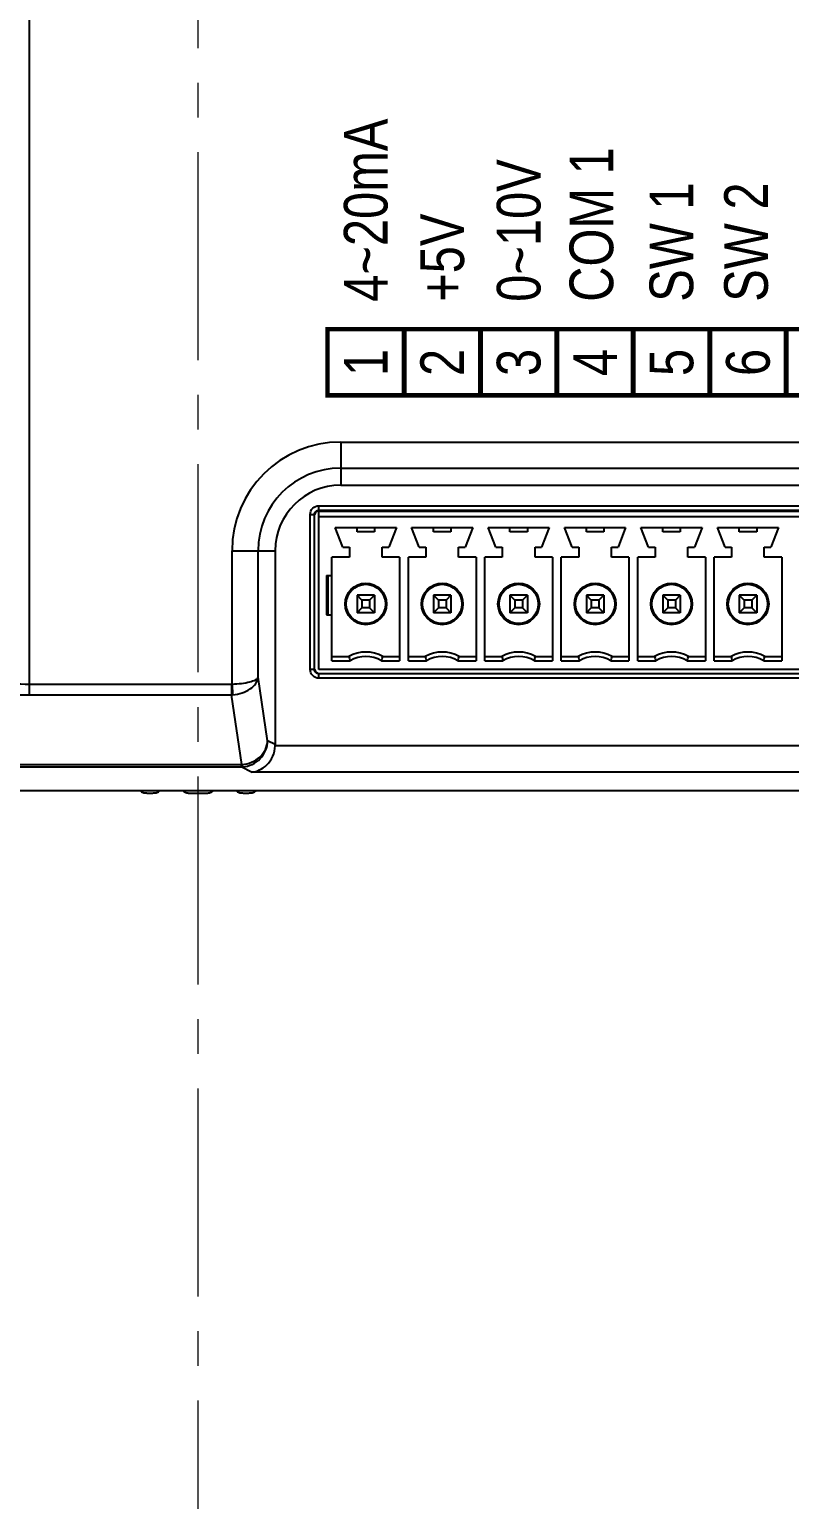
# Model space of a CAD drawing. Header units: millimetres. Extents: x 5329 to 6973, y -914 to -356.
# Drawn here: x 5693.4 to 5728.2, y -562.5 to -495.2 of the extents above; entities that cross this region are included whole.
import ezdxf

# ---------------------------------------------------------------- set-up
doc = ezdxf.new("R2010")
doc.units = ezdxf.units.MM
doc.linetypes.add('CENTER', pattern=[17.8, 10.75, -2.35, 2.35, -2.35])
doc.linetypes.add('CENTER2', pattern=[28.575, 19.05, -3.175, 3.175, -3.175])
doc.layers.get('0').update_dxf_attribs({"linetype": 'CONTINUOUS'})
doc.layers.add('3', color=112, linetype='CENTER', lineweight=15)
doc.styles.get("Standard").update_dxf_attribs({"font": 'gulim.ttc', "width": 0.8, "height": 2})

msp = doc.modelspace()

# ---------------------------------------------------------------- linework, layer by layer
at = {"color": 7, "linetype": 'Continuous'}
for p, q in [((5693.364, -525.659), (5693.364, -437.441)), ((5707.619, -514.086), (5758.919, -514.086)), ((5707.619, -514.086), (5707.619, -516.06)), ((5707.619, -515.279), (5758.919, -515.279)), ((5707.619, -516.06), (5758.919, -516.06)), ((5706.222, -517.403), (5706.422, -517.403)), ((5706.222, -524.496), (5706.222, -517.403)), ((5706.422, -524.496), (5706.422, -517.403)), ((5759.919, -517.26), (5706.619, -517.26)), ((5706.619, -524.5), (5706.619, -517.26)), ((5706.619, -517.5), (5759.919, -517.5)), ((5706.622, -517.003), (5759.915, -517.003)), ((5706.622, -517.203), (5706.622, -517.003)), ((5706.622, -517.203), (5759.915, -517.203)), ((5707.369, -518), (5710.169, -518)), ((5707.719, -518.9), (5707.369, -518)), ((5708.369, -518.2), (5708.369, -518)), ((5709.169, -518.2), (5708.369, -518.2)), ((5709.169, -518), (5709.169, -518.2)), ((5710.169, -518), (5709.819, -518.9)), ((5710.869, -518), (5713.669, -518)), ((5711.219, -518.9), (5710.869, -518)), ((5711.869, -518.2), (5711.869, -518)), ((5712.669, -518.2), (5711.869, -518.2)), ((5712.669, -518), (5712.669, -518.2)), ((5713.669, -518), (5713.319, -518.9)), ((5714.369, -518), (5717.169, -518)), ((5714.719, -518.9), (5714.369, -518)), ((5715.369, -518.2), (5715.369, -518)), ((5716.169, -518.2), (5715.369, -518.2)), ((5716.169, -518), (5716.169, -518.2)), ((5717.169, -518), (5716.819, -518.9)), ((5717.869, -518), (5720.669, -518)), ((5718.219, -518.9), (5717.869, -518)), ((5718.869, -518.2), (5718.869, -518)), ((5719.669, -518.2), (5718.869, -518.2)), ((5719.669, -518), (5719.669, -518.2)), ((5720.669, -518), (5720.319, -518.9)), ((5721.369, -518), (5724.169, -518)), ((5721.719, -518.9), (5721.369, -518)), ((5722.369, -518.2), (5722.369, -518)), ((5723.169, -518.2), (5722.369, -518.2)), ((5723.169, -518), (5723.169, -518.2)), ((5724.169, -518), (5723.819, -518.9)), ((5724.869, -518), (5727.669, -518)), ((5725.219, -518.9), (5724.869, -518)), ((5725.869, -518.2), (5725.869, -518)), ((5726.669, -518.2), (5725.869, -518.2)), ((5726.669, -518), (5726.669, -518.2)), ((5727.669, -518), (5727.319, -518.9)), ((5702.645, -519.06), (5704.619, -519.06)), ((5702.645, -525.166), (5702.645, -519.06)), ((5703.838, -524.855), (5703.838, -519.06)), ((5704.619, -519.06), (5704.619, -527.937)), ((5708.019, -519.35), (5707.219, -519.35)), ((5707.219, -524.1), (5707.219, -519.35)), ((5707.719, -518.9), (5708.019, -518.9)), ((5708.019, -518.9), (5708.019, -519.35)), ((5709.519, -518.9), (5709.819, -518.9)), ((5709.519, -519.35), (5709.519, -518.9)), ((5710.319, -519.35), (5709.519, -519.35)), ((5710.319, -519.35), (5710.319, -524.1)), ((5711.519, -519.35), (5710.719, -519.35)), ((5710.719, -524.1), (5710.719, -519.35)), ((5711.219, -518.9), (5711.519, -518.9)), ((5711.519, -518.9), (5711.519, -519.35)), ((5713.019, -518.9), (5713.319, -518.9)), ((5713.019, -519.35), (5713.019, -518.9)), ((5713.819, -519.35), (5713.019, -519.35)), ((5713.819, -519.35), (5713.819, -524.1)), ((5715.019, -519.35), (5714.219, -519.35)), ((5714.219, -524.1), (5714.219, -519.35)), ((5714.719, -518.9), (5715.019, -518.9)), ((5715.019, -518.9), (5715.019, -519.35)), ((5716.519, -518.9), (5716.819, -518.9)), ((5716.519, -519.35), (5716.519, -518.9)), ((5717.319, -519.35), (5716.519, -519.35)), ((5717.319, -519.35), (5717.319, -524.1)), ((5718.519, -519.35), (5717.719, -519.35)), ((5717.719, -524.1), (5717.719, -519.35)), ((5718.219, -518.9), (5718.519, -518.9)), ((5718.519, -518.9), (5718.519, -519.35)), ((5720.019, -518.9), (5720.319, -518.9)), ((5720.019, -519.35), (5720.019, -518.9)), ((5720.819, -519.35), (5720.019, -519.35)), ((5720.819, -519.35), (5720.819, -524.1)), ((5722.019, -519.35), (5721.219, -519.35)), ((5721.219, -524.1), (5721.219, -519.35)), ((5721.719, -518.9), (5722.019, -518.9)), ((5722.019, -518.9), (5722.019, -519.35)), ((5723.519, -518.9), (5723.819, -518.9)), ((5723.519, -519.35), (5723.519, -518.9)), ((5724.319, -519.35), (5723.519, -519.35)), ((5724.319, -519.35), (5724.319, -524.1)), ((5725.519, -519.35), (5724.719, -519.35)), ((5724.719, -524.1), (5724.719, -519.35)), ((5725.219, -518.9), (5725.519, -518.9)), ((5725.519, -518.9), (5725.519, -519.35)), ((5727.019, -518.9), (5727.319, -518.9)), ((5727.019, -519.35), (5727.019, -518.9)), ((5727.819, -519.35), (5727.019, -519.35)), ((5727.819, -519.35), (5727.819, -524.1)), ((5706.969, -520.2), (5707.219, -520.2)), ((5706.969, -520.2), (5706.969, -522)), ((5707.05, -522), (5707.05, -520.2)), ((5709.169, -521.1), (5708.369, -521.1)), ((5708.594, -521.325), (5708.369, -521.1)), ((5708.369, -521.1), (5708.369, -521.9)), ((5708.944, -521.325), (5708.594, -521.325)), ((5708.594, -521.325), (5708.594, -521.675)), ((5709.169, -521.1), (5708.944, -521.325)), ((5708.944, -521.325), (5708.944, -521.675)), ((5709.169, -521.1), (5709.169, -521.9)), ((5712.669, -521.1), (5711.869, -521.1)), ((5712.094, -521.325), (5711.869, -521.1)), ((5711.869, -521.1), (5711.869, -521.9)), ((5712.444, -521.325), (5712.094, -521.325)), ((5712.094, -521.325), (5712.094, -521.675)), ((5712.669, -521.1), (5712.444, -521.325)), ((5712.444, -521.325), (5712.444, -521.675)), ((5712.669, -521.1), (5712.669, -521.9)), ((5716.169, -521.1), (5715.369, -521.1)), ((5715.594, -521.325), (5715.369, -521.1)), ((5715.369, -521.1), (5715.369, -521.9)), ((5715.944, -521.325), (5715.594, -521.325)), ((5715.594, -521.325), (5715.594, -521.675)), ((5716.169, -521.1), (5715.944, -521.325)), ((5715.944, -521.325), (5715.944, -521.675)), ((5716.169, -521.1), (5716.169, -521.9)), ((5719.669, -521.1), (5718.869, -521.1)), ((5719.094, -521.325), (5718.869, -521.1)), ((5718.869, -521.1), (5718.869, -521.9)), ((5719.444, -521.325), (5719.094, -521.325)), ((5719.094, -521.325), (5719.094, -521.675)), ((5719.669, -521.1), (5719.444, -521.325)), ((5719.444, -521.325), (5719.444, -521.675)), ((5719.669, -521.1), (5719.669, -521.9)), ((5723.169, -521.1), (5722.369, -521.1)), ((5722.594, -521.325), (5722.369, -521.1)), ((5722.369, -521.1), (5722.369, -521.9)), ((5722.944, -521.325), (5722.594, -521.325)), ((5722.594, -521.325), (5722.594, -521.675)), ((5723.169, -521.1), (5722.944, -521.325)), ((5722.944, -521.325), (5722.944, -521.675)), ((5723.169, -521.1), (5723.169, -521.9)), ((5726.669, -521.1), (5725.869, -521.1)), ((5726.094, -521.325), (5725.869, -521.1)), ((5725.869, -521.1), (5725.869, -521.9)), ((5726.444, -521.325), (5726.094, -521.325)), ((5726.094, -521.325), (5726.094, -521.675)), ((5726.669, -521.1), (5726.444, -521.325)), ((5726.444, -521.325), (5726.444, -521.675)), ((5726.669, -521.1), (5726.669, -521.9)), ((5706.969, -522), (5707.219, -522)), ((5708.369, -521.9), (5708.594, -521.675)), ((5709.169, -521.9), (5708.369, -521.9)), ((5708.944, -521.675), (5708.594, -521.675)), ((5708.944, -521.675), (5709.169, -521.9)), ((5711.869, -521.9), (5712.094, -521.675)), ((5712.669, -521.9), (5711.869, -521.9)), ((5712.444, -521.675), (5712.094, -521.675)), ((5712.444, -521.675), (5712.669, -521.9)), ((5715.369, -521.9), (5715.594, -521.675)), ((5716.169, -521.9), (5715.369, -521.9)), ((5715.944, -521.675), (5715.594, -521.675)), ((5715.944, -521.675), (5716.169, -521.9)), ((5718.869, -521.9), (5719.094, -521.675)), ((5719.669, -521.9), (5718.869, -521.9)), ((5719.444, -521.675), (5719.094, -521.675)), ((5719.444, -521.675), (5719.669, -521.9)), ((5722.369, -521.9), (5722.594, -521.675)), ((5723.169, -521.9), (5722.369, -521.9)), ((5722.944, -521.675), (5722.594, -521.675)), ((5722.944, -521.675), (5723.169, -521.9)), ((5725.869, -521.9), (5726.094, -521.675)), ((5726.669, -521.9), (5725.869, -521.9)), ((5726.444, -521.675), (5726.094, -521.675)), ((5726.444, -521.675), (5726.669, -521.9)), ((5707.219, -523.9), (5707.994, -523.9)), ((5707.219, -524.1), (5708.048, -524.1)), ((5709.49, -524.1), (5710.319, -524.1)), ((5709.543, -523.9), (5710.319, -523.9)), ((5710.719, -523.9), (5711.494, -523.9)), ((5710.719, -524.1), (5711.548, -524.1)), ((5712.99, -524.1), (5713.819, -524.1)), ((5713.043, -523.9), (5713.819, -523.9)), ((5714.219, -523.9), (5714.994, -523.9)), ((5714.219, -524.1), (5715.048, -524.1)), ((5716.49, -524.1), (5717.319, -524.1)), ((5716.543, -523.9), (5717.319, -523.9)), ((5717.719, -523.9), (5718.494, -523.9)), ((5717.719, -524.1), (5718.548, -524.1)), ((5719.99, -524.1), (5720.819, -524.1)), ((5720.043, -523.9), (5720.819, -523.9)), ((5721.219, -523.9), (5721.994, -523.9)), ((5721.219, -524.1), (5722.048, -524.1)), ((5723.49, -524.1), (5724.319, -524.1)), ((5723.543, -523.9), (5724.319, -523.9)), ((5724.719, -523.9), (5725.494, -523.9)), ((5724.719, -524.1), (5725.548, -524.1)), ((5726.99, -524.1), (5727.819, -524.1)), ((5727.043, -523.9), (5727.819, -523.9)), ((5704.275, -527.766), (5703.838, -524.855)), ((5706.422, -524.496), (5706.222, -524.496)), ((5759.919, -524.5), (5706.619, -524.5)), ((5759.915, -524.696), (5706.622, -524.696)), ((5706.622, -524.896), (5706.622, -524.696)), ((5759.915, -524.896), (5706.622, -524.896)), ((5693.364, -525.167), (5702.618, -525.167)), ((5702.618, -525.167), (5702.618, -525.659)), ((5702.645, -525.166), (5702.672, -525.656)), ((5693.364, -525.659), (5702.618, -525.659)), ((5703.097, -528.847), (5702.618, -525.659)), ((5704.619, -527.937), (5704.275, -527.766)), ((5761.92, -527.994), (5704.617, -527.994)), ((5617.702, -528.848), (5703.064, -528.848)), ((5617.702, -528.956), (5703.064, -528.956)), ((5703.064, -528.848), (5703.064, -528.956)), ((5703.538, -529.192), (5703.064, -528.956)), ((5762.999, -529.192), (5703.538, -529.192)), ((5803.39, -530.05), (5598.789, -530.05)), ((5698.452, -530.05), (5698.468, -530.067)), ((5698.468, -530.067), (5698.499, -530.092)), ((5698.499, -530.092), (5698.533, -530.113)), ((5698.533, -530.113), (5698.568, -530.128)), ((5698.568, -530.128), (5698.603, -530.139)), ((5698.603, -530.139), (5698.636, -530.146)), ((5698.636, -530.146), (5698.662, -530.148)), ((5698.662, -530.148), (5698.69, -530.15)), ((5698.69, -530.15), (5698.724, -530.152)), ((5698.724, -530.152), (5698.764, -530.153)), ((5698.764, -530.153), (5698.812, -530.154)), ((5698.812, -530.154), (5698.863, -530.154)), ((5698.863, -530.154), (5698.914, -530.154)), ((5698.914, -530.154), (5698.961, -530.154)), ((5698.961, -530.154), (5699.003, -530.153)), ((5699.003, -530.153), (5699.04, -530.152)), ((5699.04, -530.152), (5699.071, -530.151)), ((5699.071, -530.151), (5699.097, -530.15)), ((5699.097, -530.15), (5699.12, -530.148)), ((5699.12, -530.148), (5699.143, -530.145)), ((5699.143, -530.145), (5699.172, -530.14)), ((5699.172, -530.14), (5699.205, -530.13)), ((5699.205, -530.13), (5699.24, -530.115)), ((5699.24, -530.115), (5699.276, -530.094)), ((5699.276, -530.094), (5699.31, -530.067)), ((5699.31, -530.067), (5699.326, -530.05)), ((5700.402, -530.05), (5700.415, -530.065)), ((5700.415, -530.065), (5700.455, -530.096)), ((5700.455, -530.096), (5700.495, -530.119)), ((5700.495, -530.119), (5700.534, -530.134)), ((5700.534, -530.134), (5700.568, -530.143)), ((5700.568, -530.143), (5700.594, -530.148)), ((5700.594, -530.148), (5700.618, -530.151)), ((5700.618, -530.151), (5700.643, -530.153)), ((5700.643, -530.153), (5700.67, -530.154)), ((5700.67, -530.154), (5700.703, -530.156)), ((5700.703, -530.156), (5700.74, -530.158)), ((5700.74, -530.158), (5700.781, -530.159)), ((5700.781, -530.159), (5700.826, -530.16)), ((5700.826, -530.16), (5700.875, -530.161)), ((5700.875, -530.161), (5700.928, -530.162)), ((5700.928, -530.162), (5700.985, -530.162)), ((5700.985, -530.162), (5701.046, -530.163)), ((5701.046, -530.163), (5701.111, -530.163)), ((5701.111, -530.163), (5701.178, -530.162)), ((5701.178, -530.162), (5701.244, -530.162)), ((5701.244, -530.162), (5701.308, -530.161)), ((5701.308, -530.161), (5701.366, -530.16)), ((5701.366, -530.16), (5701.418, -530.158)), ((5701.418, -530.158), (5701.462, -530.157)), ((5701.462, -530.157), (5701.499, -530.155)), ((5701.499, -530.155), (5701.53, -530.153)), ((5701.53, -530.153), (5701.557, -530.151)), ((5701.557, -530.151), (5701.583, -530.148)), ((5701.583, -530.148), (5701.61, -530.143)), ((5701.61, -530.143), (5701.644, -530.134)), ((5701.644, -530.134), (5701.682, -530.119)), ((5701.682, -530.119), (5701.722, -530.097)), ((5701.722, -530.097), (5701.762, -530.065)), ((5701.762, -530.065), (5701.776, -530.05)), ((5702.852, -530.05), (5702.868, -530.067)), ((5702.868, -530.067), (5702.899, -530.092)), ((5702.899, -530.092), (5702.933, -530.113)), ((5702.933, -530.113), (5702.968, -530.128)), ((5702.968, -530.128), (5703.003, -530.139)), ((5703.003, -530.139), (5703.036, -530.146)), ((5703.036, -530.146), (5703.062, -530.148)), ((5703.062, -530.148), (5703.09, -530.15)), ((5703.09, -530.15), (5703.124, -530.152)), ((5703.124, -530.152), (5703.164, -530.153)), ((5703.164, -530.153), (5703.212, -530.154)), ((5703.212, -530.154), (5703.263, -530.154)), ((5703.263, -530.154), (5703.314, -530.154)), ((5703.314, -530.154), (5703.361, -530.154)), ((5703.361, -530.154), (5703.403, -530.153)), ((5703.403, -530.153), (5703.44, -530.152)), ((5703.44, -530.152), (5703.471, -530.151)), ((5703.471, -530.151), (5703.497, -530.15)), ((5703.497, -530.15), (5703.52, -530.148)), ((5703.52, -530.148), (5703.543, -530.145)), ((5703.543, -530.145), (5703.572, -530.14)), ((5703.572, -530.14), (5703.605, -530.13)), ((5703.605, -530.13), (5703.64, -530.115)), ((5703.64, -530.115), (5703.676, -530.094)), ((5703.676, -530.094), (5703.71, -530.067)), ((5703.71, -530.067), (5703.726, -530.05))]:
    msp.add_line(p, q, dxfattribs=at)
at = {"const_width": 0.2, "elevation": 6.261}
msp.add_lwpolyline([(5707.019, -511.948), (5707.019, -508.921), (5759.519, -508.921), (5759.519, -511.948)], close=True, dxfattribs=at)
at = {"const_width": 0.23}
for points, elevation in [([(5710.519, -511.921), (5710.519, -508.921)], 22.2), ([(5714.019, -511.921), (5714.019, -508.921)], 22.2), ([(5717.519, -511.921), (5717.519, -508.921)], 44.4), ([(5721.019, -511.921), (5721.019, -508.921)], 44.4), ([(5724.519, -511.921), (5724.519, -508.921)], 44.4), ([(5728.019, -511.921), (5728.019, -508.921)], 44.4)]:
    msp.add_lwpolyline(points, dxfattribs=dict(at, elevation=elevation))
at = {"extrusion": (-1, 3.06162e-16, 0), "const_width": 0.2, "elevation": -5710.519}
msp.add_lwpolyline([(511.921, 22.2), (508.921, 6.261)], dxfattribs=at)
at = {"color": 7, "linetype": 'Continuous'}
for centre, radius in [((5708.769, -521.5), 0.95), ((5708.769, -521.5), 0.9), ((5712.269, -521.5), 0.95), ((5712.269, -521.5), 0.9), ((5715.769, -521.5), 0.95), ((5715.769, -521.5), 0.9), ((5719.269, -521.5), 0.95), ((5719.269, -521.5), 0.9), ((5722.769, -521.5), 0.95), ((5722.769, -521.5), 0.9), ((5726.269, -521.5), 0.95), ((5726.269, -521.5), 0.9)]:
    msp.add_circle(centre, radius, dxfattribs=at)
for centre, radius, start, end in [((5707.619, -519.06), 4.974, 90, 180), ((5707.619, -519.06), 3.78, 90, 180), ((5707.619, -519.06), 3, 90, 180), ((5708.769, -525.3), 1.6, 61.04507, 118.95558), ((5719.214, -521.006), 11.586, 194.46046, 195.48426), ((5708.769, -525.3), 1.4, 58.99734, 121.0022), ((5698.324, -521.007), 11.586, 344.51615, 345.53997), ((5712.269, -525.3), 1.6, 61.04507, 118.95558), ((5722.714, -521.006), 11.586, 194.46046, 195.48426), ((5712.269, -525.3), 1.4, 58.99734, 121.0022), ((5701.824, -521.007), 11.586, 344.51615, 345.53997), ((5715.769, -525.3), 1.6, 61.04507, 118.95558), ((5726.214, -521.006), 11.586, 194.46046, 195.48426), ((5715.769, -525.3), 1.4, 58.99734, 121.0022), ((5705.324, -521.007), 11.586, 344.51615, 345.53997), ((5719.269, -525.3), 1.6, 61.04507, 118.95558), ((5729.714, -521.006), 11.586, 194.46046, 195.48426), ((5719.269, -525.3), 1.4, 58.99734, 121.0022), ((5708.824, -521.007), 11.586, 344.51615, 345.53997), ((5722.769, -525.3), 1.6, 61.04507, 118.95558), ((5733.214, -521.006), 11.586, 194.46046, 195.48426), ((5722.769, -525.3), 1.4, 58.99734, 121.0022), ((5712.324, -521.007), 11.586, 344.51615, 345.53997), ((5726.269, -525.3), 1.6, 61.04507, 118.95558), ((5736.714, -521.006), 11.586, 194.46046, 195.48426), ((5726.269, -525.3), 1.4, 58.99734, 121.0022), ((5715.824, -521.007), 11.586, 344.51615, 345.53997), ((5702.618, -524.674), 0.493, 269.99857, 273.1224), ((5703.061, -527.81), 1.146, 270.15334, 273.41778)]:
    msp.add_arc(centre, radius, start, end, dxfattribs=at)
for centre, major_axis, ratio, start_param, end_param in [((5706.635, -517.415), (0.141, -0.141), 0.999695, 2.356347, 3.926839), ((5706.635, -524.484), (0.141, 0.141), 0.999695, 2.356347, 3.926839), ((5703.412, -527.931), (1.081, -0.539), 0.993174, 0.412929, 0.459819)]:
    msp.add_ellipse(centre, major_axis=major_axis, ratio=ratio, start_param=start_param, end_param=end_param, dxfattribs=at)
for points, knots in [([(5706.222, -517.403), (5706.222, -517.301), (5706.308, -517.089), (5706.52, -517.003), (5706.622, -517.003)], [0, 0, 0, 0, 0.499718, 1, 1, 1, 1]), ([(5706.422, -517.403), (5706.422, -517.352), (5706.465, -517.246), (5706.571, -517.203), (5706.622, -517.203)], [0, 0, 0, 0, 0.499718, 1, 1, 1, 1]), ([(5684.123, -520.757), (5684.392, -521.427), (5685.286, -522.766), (5687.363, -524.331), (5690.144, -525.406), (5692.257, -525.658), (5693.364, -525.659)], [0, 0, 0, 0, 0.196749, 0.427271, 0.698394, 1, 1, 1, 1]), ([(5684.7, -520.266), (5684.948, -520.923), (5685.763, -522.24), (5687.695, -523.815), (5690.312, -524.908), (5692.315, -525.167), (5693.364, -525.167)], [0, 0, 0, 0, 0.200551, 0.431539, 0.700783, 1, 1, 1, 1]), ([(5702.645, -525.166), (5702.791, -525.162), (5703.062, -525.143), (5703.426, -525.078), (5703.682, -524.995), (5703.818, -524.906), (5703.838, -524.855)], [0, 0, 0, 0, 0.346624, 0.647698, 0.869546, 1, 1, 1, 1]), ([(5702.672, -525.656), (5702.819, -525.646), (5703.1, -525.591), (5703.468, -525.416), (5703.735, -525.169), (5703.826, -524.956), (5703.838, -524.855)], [0, 0, 0, 0, 0.29172, 0.562236, 0.797662, 1, 1, 1, 1]), ([(5706.622, -524.896), (5706.52, -524.896), (5706.308, -524.811), (5706.222, -524.598), (5706.222, -524.496)], [0, 0, 0, 0, 0.499718, 1, 1, 1, 1]), ([(5706.622, -524.696), (5706.571, -524.696), (5706.465, -524.654), (5706.422, -524.547), (5706.422, -524.496)], [0, 0, 0, 0, 0.499718, 1, 1, 1, 1]), ([(5703.097, -528.847), (5703.391, -528.831), (5703.839, -528.648), (5704.193, -528.182), (5704.268, -527.903), (5704.275, -527.766)], [0, 0, 0, 0, 0.513043, 0.761544, 1, 1, 1, 1]), ([(5703.129, -528.954), (5703.425, -528.936), (5704.021, -528.665), (5704.269, -528.06), (5704.275, -527.766)], [0, 0, 0, 0, 0.502109, 1, 1, 1, 1]), ([(5703.538, -529.192), (5703.79, -529.178), (5704.358, -528.906), (5704.602, -528.315), (5704.617, -527.994)], [0, 0, 0, 0, 0.439607, 1, 1, 1, 1]), ([(5703.097, -528.847), (5703.101, -528.872), (5703.11, -528.906), (5703.119, -528.947), (5703.129, -528.954)], [0, 0, 0, 0, 0.68554, 1, 1, 1, 1])]:
    msp.add_open_spline(points, degree=3, knots=knots, dxfattribs=at)
for points in [[(5702.618, -525.659), (5702.636, -525.658), (5702.654, -525.658), (5702.672, -525.656)], [(5703.064, -528.848), (5703.075, -528.848), (5703.086, -528.848), (5703.096, -528.846)]]:
    msp.add_open_spline(points, degree=3, dxfattribs=at)
at = {"layer": '3', "linetype": 'CENTER2', "ltscale": 0.5}
msp.add_line((5701.089, -796.091), (5701.089, -387.103), dxfattribs=at)

# ---------------------------------------------------------------- texts
at = {"color": 7, "char_height": 2, "attachment_point": 1, "rotation": 90}
for s, insert, width, line_spacing_factor in [('{\\fArial|b0|i0|c0|p34;4~20mA}', (5707.764, -507.665, 9.231), 1.5, 2), ('{\\fArial|b0|i0|c0|p34;COM 1}', (5718.1, -507.665, 9.231), 10.48349, 1.35), ('{\\fArial|b0|i0|c0|p34;0~10V}', (5714.769, -507.665, 9.231), 1.5, 1.35), ('{\\fArial|b0|i0|c0|p34;SW 1}', (5721.762, -507.665, 22.2), 15.94454, 1.35), ('{\\fArial|b0|i0|c0|p34;SW 2}', (5725.182, -507.665, 22.2), 17.92818, 1.35), ('{\\fArial|b0|i0|c0|p34;+5V }', (5711.269, -507.665, 9.231), 13.6175, 1.35), ('{\\fArial|b0|i0|c0|p34;1}', (5707.766, -511.063), 13.76704, 0.7), ('{\\fArial|b0|i0|c0|p34;2}', (5711.266, -511.063), 13.76704, 0.7), ('{\\fArial|b0|i0|c0|p34;3}', (5714.766, -511.063, 22.2), 13.76704, 0.7), ('{\\fArial|b0|i0|c0|p34;4}', (5718.266, -511.063, 22.2), 13.76704, 0.7), ('{\\fArial|b0|i0|c0|p34;5}', (5721.766, -511.063, 22.2), 13.76704, 0.7), ('{\\fArial|b0|i0|c0|p34;6}', (5725.266, -511.063, 22.2), 13.76704, 0.7)]:
    msp.add_mtext(s, dxfattribs=dict(at, insert=insert, width=width, line_spacing_factor=line_spacing_factor))

doc.saveas('drawing.dxf')
